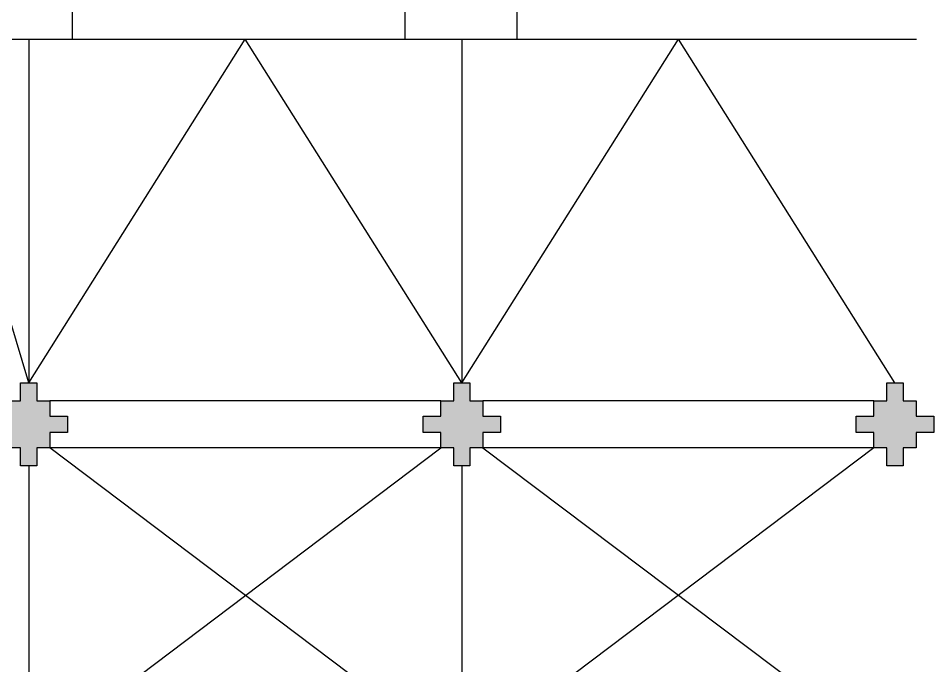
# Model space of a CAD drawing. Extents: x 309 to 370, y -277 to -28.
# Drawn here: x 346.78 to 365.72, y -173.73 to -160.33 of the extents above; entities that cross this region are included whole.
import ezdxf

# ---------------------------------------------------------------- set-up
doc = ezdxf.new("R2010")
doc.units = 0
for name, color, linetype in [('BASE_PLAN', 7, 'CONTINUOUS'), ('ELEVATIONS', 7, 'CONTINUOUS'), ('LINE_OF_SYMMETRY', 7, 'CONTINUOUS'), ('POCHE', 7, 'CONTINUOUS'), ('VAULT_LINES', 7, 'CONTINUOUS')]:
    doc.layers.add(name, color=color, linetype=linetype)

# ---------------------------------------------------------------- blocks, each defined once
blk = doc.blocks.new('*U18')
at = {"layer": 'POCHE', "linetype": 'CONTINUOUS'}
for points in [[(346.825, -168.247), (346.825, -167.876), (346.994, -169.59)], [(346.994, -169.59), (346.825, -167.876), (346.994, -167.876)], [(346.994, -169.59), (346.994, -167.876), (347.162, -169.59)], [(347.162, -169.59), (346.994, -167.876), (347.162, -167.876)], [(346.557, -168.564), (346.557, -168.247), (346.825, -169.22)], [(346.825, -169.22), (346.557, -168.247), (346.825, -168.247)], [(346.825, -169.22), (346.825, -168.247), (346.994, -169.59)], [(347.162, -169.22), (347.162, -168.247), (347.43, -169.22)], [(347.43, -168.564), (347.162, -168.247), (347.43, -168.247)], [(347.43, -169.22), (347.162, -168.247), (347.43, -168.902)], [(347.43, -168.902), (347.162, -168.247), (347.43, -168.564)], [(346.193, -168.902), (346.193, -168.564), (346.557, -168.902)], [(346.557, -168.902), (346.193, -168.564), (346.557, -168.564)], [(346.557, -168.902), (346.557, -168.564), (346.825, -169.22)], [(347.43, -168.902), (347.43, -168.564), (347.795, -168.902)], [(347.795, -168.902), (347.43, -168.564), (347.795, -168.564)], [(346.557, -169.22), (346.557, -168.902), (346.825, -169.22)], [(346.825, -169.59), (346.825, -169.22), (346.994, -169.59)]]:
    blk.add_solid(points, dxfattribs=at)
blk = doc.blocks.new('*U19')
at = {"layer": 'POCHE', "linetype": 'CONTINUOUS'}
for points in [[(355.787, -168.247), (355.787, -167.876), (355.955, -169.59)], [(355.955, -169.59), (355.787, -167.876), (355.955, -167.876)], [(355.955, -169.59), (355.955, -167.876), (356.123, -169.59)], [(356.123, -169.59), (355.955, -167.876), (356.123, -167.876)], [(355.519, -168.564), (355.519, -168.247), (355.787, -169.22)], [(355.787, -169.22), (355.519, -168.247), (355.787, -168.247)], [(355.787, -169.22), (355.787, -168.247), (355.955, -169.59)], [(356.123, -169.22), (356.123, -168.247), (356.392, -169.22)], [(356.392, -168.564), (356.123, -168.247), (356.392, -168.247)], [(356.392, -169.22), (356.123, -168.247), (356.392, -168.902)], [(356.392, -168.902), (356.123, -168.247), (356.392, -168.564)], [(355.154, -168.902), (355.154, -168.564), (355.519, -168.902)], [(355.519, -168.902), (355.154, -168.564), (355.519, -168.564)], [(355.519, -168.902), (355.519, -168.564), (355.787, -169.22)], [(356.392, -168.902), (356.392, -168.564), (356.756, -168.902)], [(356.756, -168.902), (356.392, -168.564), (356.756, -168.564)], [(355.519, -169.22), (355.519, -168.902), (355.787, -169.22)], [(355.787, -169.59), (355.787, -169.22), (355.955, -169.59)]]:
    blk.add_solid(points, dxfattribs=at)
blk = doc.blocks.new('*U20')
at = {"layer": 'POCHE', "linetype": 'CONTINUOUS'}
for points in [[(364.748, -168.247), (364.748, -167.876), (364.916, -169.59)], [(364.916, -169.59), (364.748, -167.876), (364.916, -167.876)], [(364.916, -169.59), (364.916, -167.876), (365.085, -169.59)], [(365.085, -169.59), (364.916, -167.876), (365.085, -167.876)], [(364.48, -168.564), (364.48, -168.247), (364.748, -169.22)], [(364.748, -169.22), (364.48, -168.247), (364.748, -168.247)], [(364.748, -169.22), (364.748, -168.247), (364.916, -169.59)], [(365.085, -169.22), (365.085, -168.247), (365.353, -169.22)], [(365.353, -168.564), (365.085, -168.247), (365.353, -168.247)], [(365.353, -169.22), (365.085, -168.247), (365.353, -168.902)], [(365.353, -168.902), (365.085, -168.247), (365.353, -168.564)], [(364.116, -168.902), (364.116, -168.564), (364.48, -168.902)], [(364.48, -168.902), (364.116, -168.564), (364.48, -168.564)], [(364.48, -168.902), (364.48, -168.564), (364.748, -169.22)], [(365.353, -168.902), (365.353, -168.564), (365.717, -168.902)], [(365.717, -168.902), (365.353, -168.564), (365.717, -168.564)], [(364.48, -169.22), (364.48, -168.902), (364.748, -169.22)], [(364.748, -169.59), (364.748, -169.22), (364.916, -169.59)]]:
    blk.add_solid(points, dxfattribs=at)

msp = doc.modelspace()

# ---------------------------------------------------------------- linework, layer by layer
at = {"layer": 'BASE_PLAN'}
for p, q in [((346.825, -168.247), (346.825, -167.876)), ((346.825, -167.876), (347.162, -167.876)), ((347.162, -167.876), (347.162, -168.247)), ((355.787, -168.247), (355.787, -167.876)), ((355.787, -167.876), (356.123, -167.876)), ((356.123, -167.876), (356.123, -168.247)), ((364.748, -168.247), (364.748, -167.876)), ((364.748, -167.876), (365.085, -167.876)), ((365.085, -167.876), (365.085, -168.247)), ((346.557, -168.247), (346.825, -168.247)), ((347.162, -168.247), (347.43, -168.247)), ((347.43, -168.247), (347.43, -168.564)), ((355.519, -168.564), (355.519, -168.247)), ((355.519, -168.247), (355.787, -168.247)), ((356.123, -168.247), (356.392, -168.247)), ((356.392, -168.247), (356.392, -168.564)), ((364.48, -168.564), (364.48, -168.247)), ((364.48, -168.247), (364.748, -168.247)), ((365.085, -168.247), (365.353, -168.247)), ((365.353, -168.247), (365.353, -168.564)), ((347.43, -168.564), (347.795, -168.564)), ((347.795, -168.564), (347.795, -168.902)), ((355.154, -168.902), (355.154, -168.564)), ((355.154, -168.564), (355.519, -168.564)), ((356.392, -168.564), (356.756, -168.564)), ((356.756, -168.564), (356.756, -168.902)), ((364.116, -168.902), (364.116, -168.564)), ((364.116, -168.564), (364.48, -168.564)), ((365.353, -168.564), (365.717, -168.564)), ((365.717, -168.564), (365.717, -168.902)), ((347.43, -168.902), (347.43, -169.22)), ((347.795, -168.902), (347.43, -168.902)), ((355.519, -168.902), (355.154, -168.902)), ((355.519, -169.22), (355.519, -168.902)), ((356.392, -168.902), (356.392, -169.22)), ((356.756, -168.902), (356.392, -168.902)), ((364.48, -168.902), (364.116, -168.902)), ((364.48, -169.22), (364.48, -168.902)), ((365.353, -168.902), (365.353, -169.22)), ((365.717, -168.902), (365.353, -168.902)), ((346.825, -169.22), (346.557, -169.22)), ((346.825, -169.59), (346.825, -169.22)), ((347.43, -169.22), (347.162, -169.22)), ((347.162, -169.22), (347.162, -169.59)), ((355.787, -169.22), (355.519, -169.22)), ((355.787, -169.59), (355.787, -169.22)), ((356.392, -169.22), (356.123, -169.22)), ((356.123, -169.22), (356.123, -169.59)), ((364.748, -169.22), (364.48, -169.22)), ((364.748, -169.59), (364.748, -169.22)), ((365.353, -169.22), (365.085, -169.22)), ((365.085, -169.22), (365.085, -169.59)), ((347.162, -169.59), (346.825, -169.59)), ((356.123, -169.59), (355.787, -169.59)), ((365.085, -169.59), (364.748, -169.59))]:
    msp.add_line(p, q, dxfattribs=at)
at = {"layer": 'ELEVATIONS'}
for p, q in [((347.9, -160.765), (347.9, -153.56)), ((354.784, -160.765), (354.784, -153.56)), ((357.097, -160.765), (357.097, -153.56))]:
    msp.add_line(p, q, dxfattribs=at)
at = {"layer": 'LINE_OF_SYMMETRY'}
msp.add_line((365.364, -160.765), (312.639, -160.765), dxfattribs=at)
at = {"layer": 'VAULT_LINES'}
for p, q in [((346.994, -167.876), (344.874, -160.765)), ((346.994, -167.876), (351.474, -160.76)), ((346.994, -160.765), (346.994, -167.876)), ((355.955, -167.876), (351.474, -160.76)), ((355.955, -160.754), (355.955, -167.865)), ((355.955, -167.876), (360.436, -160.76)), ((364.916, -167.876), (360.436, -160.76)), ((355.519, -168.247), (347.43, -168.247)), ((364.48, -168.247), (356.392, -168.247)), ((355.519, -169.22), (347.43, -169.22)), ((355.519, -175.321), (347.43, -169.22)), ((347.43, -175.331), (355.519, -169.22)), ((364.48, -169.22), (356.392, -169.22)), ((356.392, -169.22), (364.48, -175.31)), ((364.48, -169.22), (356.392, -175.321)), ((346.994, -169.59), (346.994, -175.011)), ((355.955, -169.579), (355.955, -174.95))]:
    msp.add_line(p, q, dxfattribs=at)

# ---------------------------------------------------------------- block references
at = {"layer": 'POCHE'}
for name in ['*U18', '*U19', '*U20']:
    msp.add_blockref(name, (0, 0), dxfattribs=at)

doc.saveas('drawing.dxf')
